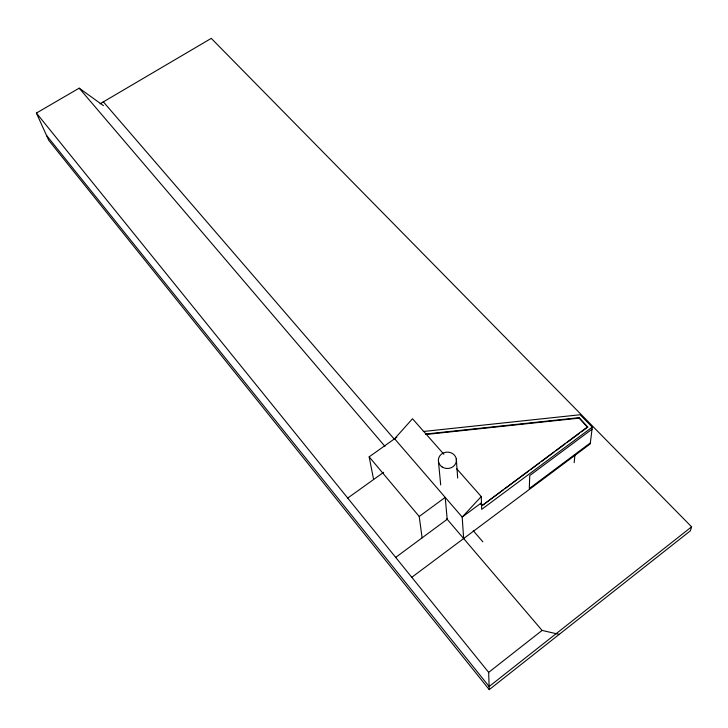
<?xml version="1.0" encoding="UTF-8"?>
<svg xmlns="http://www.w3.org/2000/svg" width="728" height="728" viewBox="0 0 728 728"><rect width="100%" height="100%" fill="white"/><g stroke="black" fill="none" stroke-linecap="round" stroke-linejoin="round"><path stroke-width="1.09" d="M574.174 462.69L574.956 454.918M581.326 431.895L587.696 427.163L578.924 417.69L425.771 434.043M587.696 427.163L578.924 417.69M423.277 431.504L580.125 414.742L592.283 427.118L590.244 443.898L411.784 577.304M100.109 103.785L211.266 38.375L691.6 526.826L690.408 530.794L489.243 689.625L48.712 140.276L36.4 113.068L79.179 88.161L103.44 105.642M456.593 468.65L481.244 496.56L462.198 517.08L463.645 538.538M691.6 526.826L489.134 686.522L46.483 135.344M489.243 689.625L488.661 672.372L542.087 630.43L559.222 634.37M590.372 442.897L529.283 488.552L529.766 475.548L592.028 429.211M592.283 427.118L481.699 509.354L481.244 496.56M481.463 502.784L462.198 517.08L394.603 438.757L412.512 418.755L443.889 454.272M503.084 490.017L482.164 505.56L587.751 426.699M504.904 488.67L528.564 471.098M530.384 469.742L539.475 462.99M541.295 461.634L554.035 452.17M555.855 450.823L564.955 444.062M566.775 442.715L579.515 433.251M395.686 557.393L447.201 519.282L445.208 497.388L419.219 516.471L422.113 537.846M347.72 498.07L383.62 472.317M373.601 479.506L369.16 456.847L396.787 437.209M425.825 434.498L578.878 418.163M480.653 503.439L482.145 505.132M480.671 503.867L482.164 505.56M103.23 101.702L394.631 439.557M473.236 530.685L482.873 541.86M79.179 88.161L384.903 446.3M446.728 518.727L542.087 630.43M369.16 456.847L419.219 516.471M36.4 113.068L488.661 672.372M438.447 461.507L440.704 484.93M456.329 459.022L457.666 478.069M442.06 466.921A9.045 8.199 -0.4 0 0 456.383 461.17A9.045 8.199 -0.4 0 0 443.734 452.807A9.045 8.199 -0.4 0 0 442.06 466.921"/></g></svg>
